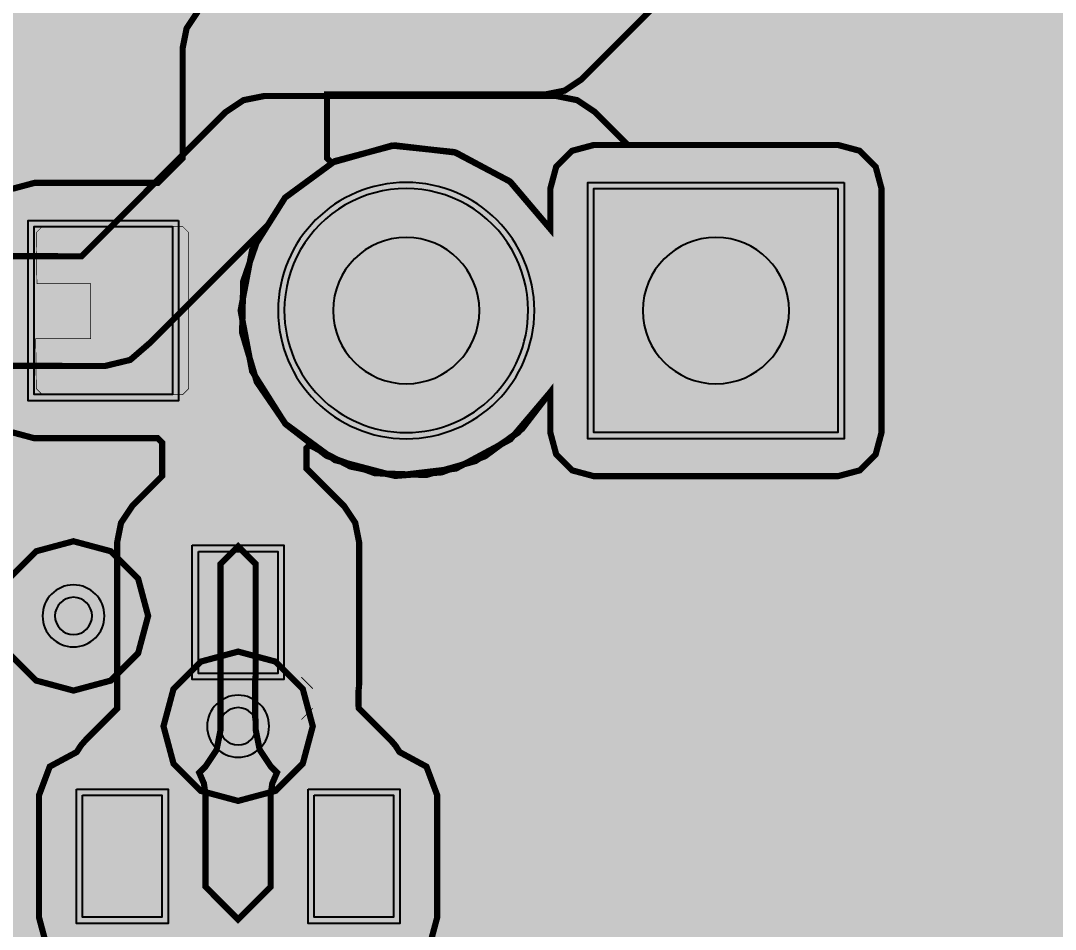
# Model space of a CAD drawing. Header units: millimetres. Extents: x -61 to 56, y -72 to 70.
# Drawn here: x 17.46 to 25.94, y -51.3 to -43.85 of the extents above; entities that cross this region are included whole.
import ezdxf

# ---------------------------------------------------------------- set-up
doc = ezdxf.new("R2010")
doc.units = ezdxf.units.MM
doc.header["$MEASUREMENT"] = 0
for name, color, linetype, true_color in [('02GND', 7, 'Continuous', 0x999966), ('03POWER', 7, 'Continuous', 0x008000), ('Bottom-Layer', 7, 'Continuous', 0x0000ff), ('Bottom-Paste-Mask-Layer', 7, 'Continuous', 0x800000), ('Bottom-Solder-Mask-Layer', 7, 'Continuous', 0xaa00ff), ('Document-Layer', 7, 'Continuous', 0xffffff), ('Hole-Layer', 7, 'Continuous', 0x222222), ('Multi-Layer', 7, 'Continuous', 0xc0c0c0), ('Top-Layer', 7, 'Continuous', 0xff0000), ('Top-Paste-Mask-Layer', 7, 'Continuous', 0x808080), ('Top-Silkscreen-Layer', 7, 'Continuous', 0xffcc00), ('Top-Solder-Mask-Layer', 7, 'Continuous', 0x800080)]:
    doc.layers.add(name, color=color, linetype=linetype, true_color=true_color)

msp = doc.modelspace()

# ---------------------------------------------------------------- hatches: boundary and pattern name
at = {"layer": '02GND'}
for points in [[(-49.64195834391669, 52.15325882651766), (49.64195834391669, 52.15325882651766), (49.641958343916706, -62.14198374396749), (-49.64195834391669, -62.14198374396749)], [(21.80077724155449, -47.22553213106428), (21.848758999406645, -47.404602489205), (21.9798475996952, -47.53569108949355), (22.158917957835918, -47.5836728473457), (24.158917957835918, -47.5836728473457), (24.337988315976634, -47.53569108949355), (24.469076916265195, -47.404602489205), (24.51705867411735, -47.22553213106428), (24.51705867411735, -45.22553213106427), (24.469076916265195, -45.04646177292355), (24.337988315976634, -44.91537317263499), (24.158917957835918, -44.86739141478284), (22.158917957835918, -44.86739141478284), (21.9798475996952, -44.91537317263499), (21.848758999406645, -45.04646177292355), (21.80077724155449, -45.22553213106427), (21.80077724155449, -45.55639624727868), (21.473346470422264, -45.16983831131156), (21.027035465731096, -44.930162624528435), (20.52394098600891, -44.87071607528911), (20.034060266581903, -44.999769662907134), (19.625552067646453, -45.29936772556093), (19.355253515599475, -45.727826172209745), (19.260772161544327, -46.22553213106427), (19.355253515599475, -46.7232380899188), (19.62555206764645, -47.151696536567606), (20.034060266581903, -47.45129459922141), (20.52394098600891, -47.58034818683943), (21.027035465731093, -47.52090163760011), (21.473346470422264, -47.28122595081698), (21.80077724155449, -46.89466801484987)]]:
    msp.add_hatch(color=256, dxfattribs=at).paths.add_polyline_path(points)
at = {"layer": '03POWER'}
for points in [[(48.498956057912125, -56.04159512319025), (48.58111403814797, -56.34791952557415), (48.80553446097866, -56.57201782326688), (49.111976558646546, -56.65373571597832), (49.41818263372846, -56.57113781772896), (49.64195834391669, -56.34639573279148), (49.641958343916706, -62.14198374396749), (44.192197104394225, -62.14198374396749), (44.39271061544224, -61.95662885865687), (44.49267545900355, -61.702524290273935), (44.47220038050033, -61.43023240133561), (45.189120969245266, -61.703607933859004), (45.94976176232751, -61.80428015568837), (46.713115877138364, -61.72682172974153), (47.43803015326418, -61.475408514858486), (48.08542375926282, -61.063594441202774), (48.62039507817628, -60.513580804745615), (49.014103287538546, -59.85501937387557), (49.24532319607639, -59.123413833816876), (49.30158951434908, -58.358205748537536), (49.17986887058742, -57.60064822779664), (48.886723342706745, -56.89158193200168), (48.437956690324455, -56.26923331261023), (47.85776235875703, -55.76715378707081), (47.17741918692714, -55.41241094937951), (46.43360513483187, -55.22412932984521), (45.666419939159496, -55.21245937311911), (44.917223297607244, -55.3780302178825), (44.22640512747952, -55.71191577937058), (43.631208106087335, -56.196115963256034), (43.16371988190714, -56.80452706818566), (42.84914319834193, -57.50434906162825), (42.7044371893899, -58.257853861428494), (42.73740309628848, -59.02441929329403), (42.94626369503581, -59.76271907159533), (43.319759108259646, -60.43295073949053), (43.837753836123234, -60.99898145796292), (-43.36177800355601, -60.99898145796292), (-43.62070140292836, -61.05643758985197), (-43.83101923092808, -61.21802021595908), (-43.95325024242799, -61.453396751879495), (-43.96444900967684, -61.718381886266876), (-43.86251327972212, -61.963232127828505), (-43.66657861315724, -62.14198374396749), (-49.64195834391669, -62.14198374396749), (-49.64195834391669, -56.58191262382526), (-49.43345581523011, -56.797498269466416), (-49.14757138874967, -56.8881656272704), (-48.85293138332117, -56.832150073391965), (-49.16222811200256, -57.541188698626186), (-49.29821191569646, -58.30270602842243), (-49.25343109754075, -59.07497212037024), (-49.0303395753776, -59.81566801693373), (-48.6411624109461, -60.4842047572346), (-48.10722589587972, -61.043947587761096), (-47.45778890473421, -61.464223488781975), (-46.72843955504717, -61.72200200720069), (-45.95914503491617, -61.80315728887398), (-45.19206146445252, -61.70324215302472), (-44.46922380723083, -61.427731790698154), (-43.83024242092482, -60.99172373297273), (-43.31013247250253, -60.41911053019163), (-42.93739516258743, -59.74127047808177), (-42.7324559048482, -58.995348136893135), (-42.706545045710975, -58.22221886838377), (-42.861082459178974, -57.46424893079675), (-43.18759973998821, -56.76297387507325), (-43.668204258790595, -56.1568224625089), (-44.27655964987642, -55.6790108295573), (-44.97932900226311, -55.35572229621123), (-45.73800166956687, -55.204672561576466), (-46.51100359237213, -55.23413891164608), (-47.25597549077851, -55.44250663715039), (-47.93209408578566, -55.81835751706504), (-48.50230915026372, -56.34109551902143), (-48.49979490575768, -56.3091476666853), (-48.498956057912125, -56.27711201422403), (-48.498956057912125, 51.31496316992635), (-19.402619467519298, 51.31496316992635), (-19.629487069922497, 51.14373500071528), (-19.75456549222998, 50.88850298229945), (-19.75088814838538, 50.604294481205976), (-19.61924786426078, 50.35238411907861), (-19.388025946438404, 50.187083121894396), (-19.6577761679802, 49.97715635433686), (-19.772914418966884, 49.65532159406582), (-19.6975412972884, 49.32192494998037), (-19.45515768106508, 49.080917455604144), (-19.683909679216892, 48.85828713656416), (-19.769484338568923, 48.55076687171796), (-19.688612489603983, 48.241976522679515), (-19.463284529677818, 48.0158813080247), (-19.154770869168768, 47.93396026742095), (-18.84696149045146, 48.01848909083615), (-18.62355486999766, 48.24648298889421), (-18.545298974109148, 48.55594663841217), (-18.63347287910289, 48.86273173924409), (-18.86410063745156, 49.083418333067456), (-18.624969617895157, 49.324257714659346), (-18.550889167339907, 49.65546662016338), (-18.664631474695653, 49.97523206507112), (-18.931232372078252, 50.18525876278939), (-18.69805043815655, 50.349440834778), (-18.56455849949009, 50.601451686490805), (-18.559730008311707, 50.88659419953101), (-18.684612953435636, 51.14298026991533), (-18.912102401924443, 51.31496316992635), (48.42554110101114, 51.31496316992635), (48.498956057912125, 51.24154821302537)], [(21.80077724155449, -47.22553213106428), (21.848758999406645, -47.404602489205), (21.9798475996952, -47.53569108949355), (22.158917957835918, -47.5836728473457), (24.158917957835918, -47.5836728473457), (24.337988315976634, -47.53569108949355), (24.469076916265195, -47.404602489205), (24.51705867411735, -47.22553213106428), (24.51705867411735, -45.22553213106427), (24.469076916265195, -45.04646177292355), (24.337988315976634, -44.91537317263499), (24.158917957835918, -44.86739141478284), (22.158917957835918, -44.86739141478284), (21.9798475996952, -44.91537317263499), (21.848758999406645, -45.04646177292355), (21.80077724155449, -45.22553213106427), (21.80077724155449, -45.55639624727868), (21.473346470422264, -45.16983831131156), (21.027035465731096, -44.930162624528435), (20.52394098600891, -44.87071607528911), (20.034060266581903, -44.999769662907134), (19.625552067646453, -45.29936772556093), (19.355253515599475, -45.727826172209745), (19.260772161544327, -46.22553213106427), (19.355253515599475, -46.7232380899188), (19.62555206764645, -47.151696536567606), (20.034060266581903, -47.45129459922141), (20.52394098600891, -47.58034818683943), (21.027035465731093, -47.52090163760011), (21.473346470422264, -47.28122595081698), (21.80077724155449, -46.89466801484987)], [(17.277894335788673, -48.729098298196604), (17.359905709138815, -49.03516891033783), (17.5839649479299, -49.259228149128916), (17.890035560071123, -49.34123952247905), (18.196106172212346, -49.259228149128916), (18.420165411003428, -49.03516891033783), (18.50217678435357, -48.729098298196604), (18.420165411003428, -48.42302768605538), (18.196106172212346, -48.19896844726429), (17.890035560071123, -48.11695707391416), (17.5839649479299, -48.19896844726429), (17.359905709138815, -48.42302768605538)], [(18.628270256540517, -49.63372618745238), (18.710281629890655, -49.93979679959361), (18.93434086868174, -50.163856038384694), (19.240411480822964, -50.24586741173483), (19.546482092964187, -50.163856038384694), (19.770541331755272, -49.93979679959361), (19.85255270510541, -49.63372618745238), (19.770541331755272, -49.32765557531116), (19.546482092964187, -49.10359633652007), (19.240411480822964, -49.021584963169936), (18.93434086868174, -49.10359633652007), (18.710281629890655, -49.32765557531116)]]:
    msp.add_hatch(color=256, dxfattribs=at).paths.add_polyline_path(points)
at = {"layer": 'Bottom-Layer'}
for points in [[(-49.64195834391669, -62.14198374396749), (-49.641958343916684, 52.15325882651766), (49.6419583439167, 52.15325882651766), (49.641958343916706, -62.14198374396749)], [(11.477797988840527, -46.22507158719892), (11.542136245930113, -46.49871517850465), (11.721995055419075, -46.71474997902819), (11.97944582465399, -46.82761860978262), (12.260197382786089, -46.813519354680764), (12.505044892891002, -46.67542546204444), (18.149697318311087, -46.67967221210674), (18.35559142491302, -46.62992862119565), (18.515856700533828, -46.49143006741143), (19.42018111673956, -45.58710565120569), (19.282181821389983, -45.98533161486677), (19.272908222374745, -46.406688617908245), (19.39325335684221, -46.810600455146016), (19.63162812378346, -47.15817087122956), (19.965077301416756, -47.41592922625703), (20.361490109210497, -47.55905368072888), (20.78269243990997, -47.57376151075638), (21.18812298310355, -47.458636368860525), (21.538739233766375, -47.22476467664035), (21.80077724155449, -46.89466801484987), (21.80077724155449, -47.22553213106428), (21.848758999406645, -47.404602489205), (21.9798475996952, -47.53569108949355), (22.158917957835918, -47.5836728473457), (24.158917957835918, -47.5836728473457), (24.337988315976634, -47.53569108949355), (24.469076916265195, -47.404602489205), (24.51705867411735, -47.22553213106428), (24.51705867411735, -45.22553213106427), (24.469076916265195, -45.04646177292355), (24.337988315976634, -44.91537317263499), (24.158917957835918, -44.86739141478284), (22.436580646533, -44.86739141478284), (22.166951740589333, -44.59776250883917), (22.0210971997171, -44.50030562038482), (21.84905003810008, -44.466083312166624), (19.455819151638305, -44.466083312166624), (19.283771990021286, -44.50030562038482), (19.13791744914905, -44.59776250883917), (17.955316041290548, -45.78036391669768), (12.505721376411064, -45.77626391819674), (12.261081933045396, -45.63780176041431), (11.980351907856605, -45.623280075060045), (11.722731596905936, -45.73576119246963), (11.542547923967986, -45.95152511529877)], [(19.618912877825757, -46.22553213106427, 1), (21.618912877825757, -46.22553213106427, 1)], [(24.158917957835918, -45.22553213106427), (24.158917957835918, -47.22553213106428), (22.158917957835918, -47.22553213106428), (22.158917957835918, -45.22553213106427)]]:
    msp.add_hatch(color=256, dxfattribs=at).paths.add_polyline_path(points)
at = {"layer": 'Bottom-Paste-Mask-Layer'}
for points in [[(19.618912877825757, -46.22553213106427, 1), (21.618912877825757, -46.22553213106427, 1)], [(24.158917957835918, -45.22553213106427), (24.158917957835918, -47.22553213106428), (22.158917957835918, -47.22553213106428), (22.158917957835918, -45.22553213106427)]]:
    msp.add_hatch(color=256, dxfattribs=at).paths.add_polyline_path(points)
at = {"layer": 'Bottom-Solder-Mask-Layer'}
for points in [[(19.568112776225554, -46.22553213106427, 1), (21.66971297942596, -46.22553213106427, 1)], [(24.20971805943612, -45.17473202946407), (24.20971805943612, -47.27633223266447), (22.108117856235715, -47.27633223266447), (22.108117856235715, -45.17473202946407)]]:
    msp.add_hatch(color=256, dxfattribs=at).paths.add_polyline_path(points)
at = {"layer": 'Hole-Layer'}
for points in [[(20.018912877825755, -46.22553213106427, 1), (21.21891287782576, -46.22553213106427, 1)], [(22.558917957835916, -46.22553213106427, 1), (23.75891795783592, -46.22553213106427, 1)]]:
    msp.add_hatch(color=256, dxfattribs=at).paths.add_polyline_path(points)
at = {"layer": 'Multi-Layer'}
for points in [[(19.618912877825757, -46.22553213106427, 1), (21.618912877825757, -46.22553213106427, 1)], [(19.618912877825757, -46.22553213106427, 1), (21.618912877825757, -46.22553213106427, 1)], [(19.618912877825757, -46.22553213106427, 1), (21.618912877825757, -46.22553213106427, 1)], [(24.158917957835918, -45.22553213106427), (24.158917957835918, -47.22553213106428), (22.158917957835918, -47.22553213106428), (22.158917957835918, -45.22553213106427)], [(24.158917957835918, -45.22553213106427), (24.158917957835918, -47.22553213106428), (22.158917957835918, -47.22553213106428), (22.158917957835918, -45.22553213106427)], [(24.158917957835918, -45.22553213106427), (24.158917957835918, -47.22553213106428), (22.158917957835918, -47.22553213106428), (22.158917957835918, -45.22553213106427)]]:
    msp.add_hatch(color=256, dxfattribs=at).paths.add_polyline_path(points)
at = {"layer": 'Top-Layer'}
for points in [[(-49.64195834391669, -62.14198374396749), (-49.641958343916684, 52.15325882651766), (49.6419583439167, 52.15325882651766), (49.641958343916706, -62.14198374396749)], [(18.617635255270514, -47.308009976895384), (18.617635255270514, -47.582376609090694), (18.372021239666246, -47.827992311476976), (18.28007114134401, -47.965606125708874), (18.24778257556515, -48.12793243586488), (18.24778257556515, -49.488674141308465), (17.990509425037388, -49.74594557898853), (17.94997947951217, -49.79288673933002), (17.916727381874203, -49.84523601841922), (17.695275318254794, -49.96456629554832), (17.606929133858273, -50.20009906019813), (17.606929133858273, -51.20009906019813), (17.65491089171043, -51.37916941833885), (17.78599949199899, -51.510258018627404), (17.965069850139702, -51.55823977647956), (18.381159093430774, -51.55823977647956), (18.658155956311916, -51.8352366393607), (18.658155956311916, -52.714136442118566), (18.304400307368983, -52.383891290523465), (17.86204186293607, -52.18761616232329), (17.379807823517293, -52.14693139199146), (16.910817814213956, -52.26631853738308), (16.506732587760307, -52.53262672177291), (16.212063427026507, -52.91652124507787), (16.059269084542684, -53.37571489509498), (16.065180346870733, -53.859626019464734), (16.22914606951841, -54.31495025680306), (16.533104902592196, -54.69153218295928), (16.943574806378404, -54.94789009174472), (17.415341205334485, -55.05578533782681), (17.896437518507042, -55.00333291402317), (18.333869444987442, -54.79631062293655), (18.67945245601453, -54.4575226334792), (18.895119475259023, -54.02428752857506), (18.953020066040132, -54.02428752857506), (19.11340519441059, -53.9927974016653), (19.249977139954282, -53.90300251770407), (19.386549085497975, -53.9927974016653), (19.546934213868433, -54.02428752857506), (19.604834804649542, -54.02428752857506), (19.820501823894034, -54.4575226334792), (20.166084834921122, -54.79631062293655), (20.60351676140152, -55.00333291402317), (21.084613074574076, -55.05578533782681), (21.556379473530157, -54.94789009174472), (21.966849377316368, -54.69153218295928), (22.27080821039015, -54.31495025680306), (22.43477393303783, -53.859626019464734), (22.44068519536588, -53.37571489509498), (22.28789085288206, -52.91652124507787), (21.99322169214826, -52.53262672177291), (21.58913646569461, -52.266318537383086), (21.120146456391275, -52.14693139199146), (20.637912416972497, -52.18761616232329), (20.195553972539585, -52.383891290523465), (19.84179832359665, -52.714136442118566), (19.84179832359665, -51.816103189462666), (20.09966258416504, -51.55823977647956), (20.5150063500127, -51.55823977647956), (20.694076708153418, -51.510258018627404), (20.825165308441978, -51.37916941833885), (20.873147066294134, -51.20009906019813), (20.873147066294134, -50.20009906019813), (20.785068301158372, -49.964872966403306), (20.564155026648518, -49.84534678008773), (20.53088138793282, -49.79293775814624), (20.49031453507278, -49.74594657744945), (20.230204281801548, -49.48583632417822), (20.229093408543402, -49.47707453745888), (20.227800355600714, -49.46833777833446), (20.227800355600714, -49.342134662610434), (20.231728349325717, -49.309003822099214), (20.233040386080777, -49.27566675133351), (20.233040386080777, -48.12793243586488), (20.20075130286538, -47.96560487650614), (20.10879980978349, -47.82799039927985), (19.80127762255525, -47.52047002116527), (19.80127762255525, -47.351924472736364), (19.825430477633525, -47.327771617658094), (20.1608505376793, -47.50409581651799), (20.53193048213633, -47.58088458266554), (20.90978195506066, -47.55215995571215), (21.264989440990362, -47.420158131011895), (21.569900245564632, -47.19515537316531), (21.80077724155449, -46.89466801484987), (21.80077724155449, -47.22553213106428), (21.848758999406645, -47.404602489205), (21.9798475996952, -47.53569108949355), (22.158917957835918, -47.5836728473457), (24.158917957835918, -47.5836728473457), (24.337988315976634, -47.53569108949355), (24.469076916265195, -47.404602489205), (24.51705867411735, -47.22553213106428), (24.51705867411735, -45.22553213106427), (24.469076916265195, -45.04646177292355), (24.337988315976634, -44.91537317263499), (24.158917957835918, -44.86739141478284), (22.158917957835918, -44.86739141478284), (21.9798475996952, -44.91537317263499), (21.848758999406645, -45.04646177292355), (21.80077724155449, -45.22553213106427), (21.80077724155449, -45.55639624727868), (21.46737582823295, -45.16503374492322), (21.012390759936455, -44.92563930413156), (20.50102081468586, -44.87251784190467), (20.00654465121113, -45.013281595797615), (19.96879857759716, -44.975535522183634), (19.96879857759716, -44.454160528321054), (21.756713233426467, -44.454160528321054), (21.919040216421056, -44.421871683844), (22.056654387752484, -44.329920834285375), (22.702016338476387, -43.684558883561486), (22.793967188035015, -43.54694471223005), (22.826256032512067, -43.384617729235465), (22.826256032512067, -40.19027686055372), (22.793967069075524, -40.02794959036581), (22.702015898859493, -39.89033526661146), (21.83551856586483, -39.02384047362188), (21.697904546956885, -38.93188994472022), (21.535577851155704, -38.89960121920245), (19.36152908305817, -38.89960121920245), (19.199202100063584, -38.9318900636795), (19.061587928732155, -39.02384091323812), (18.488717722991737, -39.596711118978526), (18.44448027893114, -39.64871985402567), (18.409160290847588, -39.70715236569509), (18.093454910360055, -39.74230260020529), (17.831807557781406, -39.92243058010704), (17.686296672593347, -40.2047991487309), (17.52866535980619, -39.90904128744161), (17.244960657006033, -39.73062608378874), (16.910108966879147, -39.716672987193846), (16.612544609783967, -39.8708670100091), (16.430854322650614, -40.152485515876194), (13.292011684023372, -39.01634039565461), (13.292011684023372, -38.55428498856999), (13.244029926171214, -38.37521463042927), (13.112941325882653, -38.24412603014071), (12.933870967741937, -38.19614427228856), (11.583858267716538, -38.19614427228856), (11.404787909575822, -38.24412603014071), (11.273699309287261, -38.37521463042927), (11.225717551435105, -38.55428498856999), (11.225717551435105, -38.67398727827216), (10.923358055190734, -38.659649965272756), (10.651095878118404, -38.79193802387604), (10.000020320040642, -38.79193802387604), (9.835832011586302, -38.81919498402726), (9.689258013646516, -38.89804170645584), (9.414010919693393, -39.02498546372687), (9.233408284727584, -39.2684158818819), (9.191731513975613, -39.56864700455144), (9.299199206820315, -39.85206608512711), (9.529461689811379, -40.04918246995221), (9.826061612148122, -40.11166579820514), (10.116276550076128, -40.02419597459054), (10.328949594552444, -39.80821945643891), (10.77553439297324, -39.80821945643891), (10.997148953298641, -39.86944195765973), (11.225717551435105, -39.84459031888306), (11.225717551435105, -39.964292608585225), (11.273699309287263, -40.143362966725945), (11.404787909575822, -40.2744515670145), (11.583858267716538, -40.32243332486666), (12.933870967741937, -40.32243332486666), (13.103473535725461, -40.27972840489245), (13.232629074014293, -40.16179796698123), (14.144718244255527, -40.49194056388114), (11.050022860045722, -40.49194056388114), (10.817297483378178, -40.5382325195034), (10.620002435647477, -40.670060855764326), (10.0699998956424, -41.220063395769394), (9.938171559381473, -41.417358443500106), (9.89187960375921, -41.650083820167644), (9.89187960375921, -44.03021939562309), (9.888013903335539, -44.11293508162573), (9.895347119187065, -44.19541569932423), (9.613992808082951, -44.21689884259722), (9.372166581601967, -44.362301215369214), (9.22125292284469, -44.60072697199431), (9.1933187439112, -44.881514178734705), (9.294299643128545, -45.14499972257917), (9.50273867852305, -45.33519683703038), (9.774345649451105, -45.41169145883509), (10.051408106726605, -45.358229616459234), (11.948637613364838, -45.358229616459234), (12.246080875255604, -45.41049513513095), (12.532314469201754, -45.3141908871306), (12.737670597216997, -45.09275683560999), (12.812166624333251, -44.800088900177805), (12.737670597216997, -44.50742096474562), (12.532314469201754, -44.28598691322501), (12.246080875255604, -44.18968266522466), (11.948637613364838, -44.241948183896376), (11.095497290282875, -44.241948183896376), (11.111069543732206, -44.13663646770222), (11.108161036322073, -44.03021939562309), (11.108161036322073, -41.9019839526827), (11.301922992560776, -41.708221996444), (14.948129342156042, -41.708221996444), (15.17060378101606, -41.93069769105115), (15.414738315557273, -42.11519838889613), (15.717672632347721, -42.15847630672549), (16.00370309756402, -42.049716243149334), (16.2013503693129, -41.816097463015616), (16.261222167296783, -41.51600156789688), (16.168356460409576, -41.22442286677953), (16.3991490982982, -41.3079612787067), (16.3991490982982, -41.565341630683264), (16.47444829277306, -41.86954914883069), (16.682957236098808, -42.10350684444927), (16.97652551978617, -42.21318749725021), (17.28736021105449, -42.17326284959859), (17.543681092141963, -41.99295259280624), (17.686296672593347, -41.71389528865798), (17.85139528581806, -42.01754323987506), (18.148483280047355, -42.19417379796698), (18.49411260514442, -42.19417379796698), (18.791200599373713, -42.01754323987506), (18.956299212598427, -41.71389528865798), (19.098914793049815, -41.99295259280624), (19.35523567413728, -42.17326284959859), (19.666070365405606, -42.21318749725021), (19.959638649092962, -42.10350684444928), (20.168147592418716, -41.86954914883069), (20.243446786893575, -41.565341630683264), (20.243446786893575, -40.353352806705615), (20.228636749286878, -40.215159878632676), (20.18487929906555, -40.08324358648718), (21.220999544044563, -40.08324358648718), (21.642613665227334, -40.5048561095329), (21.642613665227334, -40.624813250106136), (21.503425012845824, -40.66362232554415), (21.385339516235334, -40.74690161935953), (21.256022777601856, -40.876218357993004), (21.16407192804322, -41.01383252932443), (21.13178308356617, -41.176159512319025), (21.13178308356617, -41.46616713233427), (21.16407192804322, -41.628494115328856), (21.25602277760185, -41.766108286660284), (21.359718910550406, -41.86980441960885), (21.256022777601842, -41.97350055255741), (21.164071928043217, -42.11111472388884), (21.13178308356617, -42.27344170688342), (21.13178308356617, -42.563449326898656), (21.164071928043217, -42.725776309893234), (21.256022777601842, -42.86339048122466), (21.385339516235316, -42.99270721985815), (21.485822256188694, -43.067126497539576), (21.603636985376788, -43.109015631041025), (21.442134455381492, -43.27051816103633), (19.588620777241555, -43.27051816103633), (19.426294450359595, -43.30280673374327), (19.288680627250606, -43.3947568507403), (18.909396908683174, -43.77403802930266), (18.81744532656068, -43.91165254885361), (18.785156210312422, -44.07398018796038), (18.785156210312422, -44.975535522183634), (18.581806794726177, -45.17888493776988), (17.568773177546355, -45.17888493776989), (17.389702819405638, -45.22686669562204), (17.258614219117078, -45.3579552959106), (17.21063246126492, -45.53702565405132), (17.21063246126492, -46.91403860807722), (17.258614219117078, -47.09310896621794), (17.389702819405638, -47.224197566506504), (17.568773177546355, -47.27217932435866), (18.58180470310032, -47.27217932435866)], [(19.618912877825757, -46.22553213106427, 1), (21.618912877825757, -46.22553213106427, 1)], [(24.158917957835918, -45.22553213106427), (24.158917957835918, -47.22553213106428), (22.158917957835918, -47.22553213106428), (22.158917957835918, -45.22553213106427)], [(18.701310642621284, -45.53702565405132), (18.701310642621284, -46.91403860807722), (17.568773177546355, -46.91403860807722), (17.568773177546355, -45.53702565405132)], [(19.240409769027654, -48.159366555429905), (19.384678689357383, -48.30363462704403), (19.384678689357383, -49.214441410541724), (19.380750695632376, -49.247572251052944), (19.37943865887732, -49.28090932181865), (19.37943865887732, -49.529563119126244), (19.380750695632376, -49.56290018989195), (19.384678689357383, -49.596031030403175), (19.384678689357383, -49.66437388874778), (19.416967533834434, -49.826700871742375), (19.50891838339306, -49.964315043073796), (19.558850281046162, -50.01424694072689), (19.520097159648554, -50.10360458569002), (19.50685293370587, -50.20009906019813), (19.50685293370587, -50.951284832880454), (19.240410412530032, -51.21772647827475), (18.973223266446535, -50.950539332191255), (18.973223266446535, -50.20009906019813), (18.960052401144914, -50.10386718100237), (18.92150854006916, -50.01471328574416), (18.971903579788624, -49.9643185815398), (19.06385515762892, -49.82670406402434), (19.096144272288544, -49.66437642875287), (19.096144272288544, -48.30363304292862)], [(18.91503175006351, -48.20009906019812), (19.56504445008891, -48.20009906019812), (19.56504445008891, -49.20009906019812), (18.91503175006351, -49.20009906019812)], [(17.965069850139706, -50.20009906019813), (18.61508255016511, -50.20009906019813), (18.61508255016511, -51.20009906019813), (17.965069850139706, -51.20009906019813)], [(19.864993649987298, -50.20009906019813), (20.515006350012698, -50.20009906019813), (20.515006350012698, -51.20009906019813), (19.864993649987298, -51.20009906019813)]]:
    msp.add_hatch(color=256, dxfattribs=at).paths.add_polyline_path(points)
at = {"layer": 'Top-Paste-Mask-Layer'}
for points in [[(19.618912877825757, -46.22553213106427, 1), (21.618912877825757, -46.22553213106427, 1)], [(24.158917957835918, -45.22553213106427), (24.158917957835918, -47.22553213106428), (22.158917957835918, -47.22553213106428), (22.158917957835918, -45.22553213106427)], [(18.83506731013462, -45.58552705105411), (18.83506731013462, -46.86551181102363), (18.78505461010922, -46.91552451104903), (17.63504191008382, -46.91552451104903), (17.585054610109218, -46.86551181102363), (17.5800254000508, -46.45547879095759), (18.0300381000762, -46.45547879095759), (18.0300381000762, -46.00549149098299), (17.59003302006604, -46.00549149098299), (17.585054610109218, -45.58552705105411), (17.63504191008382, -45.53551435102871), (18.78505461010922, -45.53551435102871)], [(18.83506731013462, -45.58552705105411), (18.83506731013462, -46.86551181102363), (18.78505461010922, -46.91552451104903), (17.63504191008382, -46.91552451104903), (17.585054610109218, -46.86551181102363), (17.5800254000508, -46.45547879095759), (18.0300381000762, -46.45547879095759), (18.0300381000762, -46.00549149098299), (17.59003302006604, -46.00549149098299), (17.585054610109218, -45.58552705105411), (17.63504191008382, -45.53551435102871), (18.78505461010922, -45.53551435102871)], [(18.91503175006351, -48.20009906019812), (19.56504445008891, -48.20009906019812), (19.56504445008891, -49.20009906019812), (18.91503175006351, -49.20009906019812)], [(17.965069850139706, -50.20009906019813), (18.61508255016511, -50.20009906019813), (18.61508255016511, -51.20009906019813), (17.965069850139706, -51.20009906019813)], [(19.864993649987298, -50.20009906019813), (20.515006350012698, -50.20009906019813), (20.515006350012698, -51.20009906019813), (19.864993649987298, -51.20009906019813)]]:
    msp.add_hatch(color=256, dxfattribs=at).paths.add_polyline_path(points)
at = {"layer": 'Top-Solder-Mask-Layer'}
for points in [[(19.568112776225554, -46.22553213106427, 1), (21.66971297942596, -46.22553213106427, 1)], [(24.20971805943612, -45.17473202946407), (24.20971805943612, -47.27633223266447), (22.108117856235715, -47.27633223266447), (22.108117856235715, -45.17473202946407)], [(18.752110744221486, -45.48622555245111), (18.752110744221486, -46.96483870967743), (17.517973075946152, -46.96483870967743), (17.517973075946152, -45.48622555245111)], [(18.86423164846331, -48.14929895859792), (19.61584455168911, -48.14929895859792), (19.61584455168911, -49.25089916179832), (18.86423164846331, -49.25089916179832)], [(17.914269748539507, -50.149298958597925), (18.66588265176531, -50.149298958597925), (18.66588265176531, -51.25089916179833), (17.914269748539507, -51.25089916179833)], [(19.8141935483871, -50.149298958597925), (20.565806451612897, -50.149298958597925), (20.565806451612897, -51.25089916179833), (19.8141935483871, -51.25089916179833)]]:
    msp.add_hatch(color=256, dxfattribs=at).paths.add_polyline_path(points)

# ---------------------------------------------------------------- linework, layer by layer
at = {"layer": '02GND', "const_width": 0.05080010160020321}
msp.add_lwpolyline([(21.80077724155449, -47.22553213106428), (21.848758999406645, -47.404602489205), (21.9798475996952, -47.53569108949355), (22.158917957835918, -47.5836728473457), (24.158917957835918, -47.5836728473457), (24.337988315976634, -47.53569108949355), (24.469076916265195, -47.404602489205), (24.51705867411735, -47.22553213106428), (24.51705867411735, -45.22553213106427), (24.469076916265195, -45.04646177292355), (24.337988315976634, -44.91537317263499), (24.158917957835918, -44.86739141478284), (22.158917957835918, -44.86739141478284), (21.9798475996952, -44.91537317263499), (21.848758999406645, -45.04646177292355), (21.80077724155449, -45.22553213106427), (21.80077724155449, -45.55639624727868), (21.473346470422264, -45.16983831131156), (21.027035465731096, -44.930162624528435), (20.52394098600891, -44.87071607528911), (20.034060266581903, -44.999769662907134), (19.625552067646453, -45.29936772556093), (19.355253515599475, -45.727826172209745), (19.260772161544327, -46.22553213106427), (19.355253515599475, -46.7232380899188), (19.62555206764645, -47.151696536567606), (20.034060266581903, -47.45129459922141), (20.52394098600891, -47.58034818683943), (21.027035465731093, -47.52090163760011), (21.473346470422264, -47.28122595081698), (21.80077724155449, -46.89466801484987)], close=True, dxfattribs=at)
at = {"layer": '03POWER', "const_width": 0.05080010160020321}
for points in [[(21.80077724155449, -47.22553213106428), (21.848758999406645, -47.404602489205), (21.9798475996952, -47.53569108949355), (22.158917957835918, -47.5836728473457), (24.158917957835918, -47.5836728473457), (24.337988315976634, -47.53569108949355), (24.469076916265195, -47.404602489205), (24.51705867411735, -47.22553213106428), (24.51705867411735, -45.22553213106427), (24.469076916265195, -45.04646177292355), (24.337988315976634, -44.91537317263499), (24.158917957835918, -44.86739141478284), (22.158917957835918, -44.86739141478284), (21.9798475996952, -44.91537317263499), (21.848758999406645, -45.04646177292355), (21.80077724155449, -45.22553213106427), (21.80077724155449, -45.55639624727868), (21.473346470422264, -45.16983831131156), (21.027035465731096, -44.930162624528435), (20.52394098600891, -44.87071607528911), (20.034060266581903, -44.999769662907134), (19.625552067646453, -45.29936772556093), (19.355253515599475, -45.727826172209745), (19.260772161544327, -46.22553213106427), (19.355253515599475, -46.7232380899188), (19.62555206764645, -47.151696536567606), (20.034060266581903, -47.45129459922141), (20.52394098600891, -47.58034818683943), (21.027035465731093, -47.52090163760011), (21.473346470422264, -47.28122595081698), (21.80077724155449, -46.89466801484987)], [(17.277894335788673, -48.729098298196604), (17.359905709138815, -49.03516891033783), (17.5839649479299, -49.259228149128916), (17.890035560071123, -49.34123952247905), (18.196106172212346, -49.259228149128916), (18.420165411003428, -49.03516891033783), (18.50217678435357, -48.729098298196604), (18.420165411003428, -48.42302768605538), (18.196106172212346, -48.19896844726429), (17.890035560071123, -48.11695707391416), (17.5839649479299, -48.19896844726429), (17.359905709138815, -48.42302768605538)], [(18.628270256540517, -49.63372618745238), (18.710281629890655, -49.93979679959361), (18.93434086868174, -50.163856038384694), (19.240411480822964, -50.24586741173483), (19.546482092964187, -50.163856038384694), (19.770541331755272, -49.93979679959361), (19.85255270510541, -49.63372618745238), (19.770541331755272, -49.32765557531116), (19.546482092964187, -49.10359633652007), (19.240411480822964, -49.021584963169936), (18.93434086868174, -49.10359633652007), (18.710281629890655, -49.32765557531116)]]:
    msp.add_lwpolyline(points, close=True, dxfattribs=at)
at = {"layer": 'Bottom-Layer'}
for points, const_width in [([(12.505044892891002, -46.67542546204444), (18.149697318311087, -46.67967221210674), (18.35559142491302, -46.62992862119565), (18.515856700533828, -46.49143006741143), (19.42018111673956, -45.58710565120569), (19.282181821389983, -45.98533161486677), (19.272908222374745, -46.406688617908245), (19.39325335684221, -46.810600455146016), (19.63162812378346, -47.15817087122956), (19.965077301416756, -47.41592922625703), (20.361490109210497, -47.55905368072888), (20.78269243990997, -47.57376151075638), (21.18812298310355, -47.458636368860525), (21.538739233766375, -47.22476467664035), (21.80077724155449, -46.89466801484987), (21.80077724155449, -47.22553213106428), (21.848758999406645, -47.404602489205), (21.9798475996952, -47.53569108949355), (22.158917957835918, -47.5836728473457), (24.158917957835918, -47.5836728473457), (24.337988315976634, -47.53569108949355), (24.469076916265195, -47.404602489205), (24.51705867411735, -47.22553213106428), (24.51705867411735, -45.22553213106427), (24.469076916265195, -45.04646177292355), (24.337988315976634, -44.91537317263499), (24.158917957835918, -44.86739141478284), (22.436580646533, -44.86739141478284), (22.166951740589333, -44.59776250883917), (22.0210971997171, -44.50030562038482), (21.84905003810008, -44.466083312166624), (19.455819151638305, -44.466083312166624), (19.283771990021286, -44.50030562038482), (19.13791744914905, -44.59776250883917), (17.955316041290548, -45.78036391669768), (12.505721376411064, -45.77626391819674)], 0.05080010160020321), ([(18.14595123190247, -46.22553213106427), (19.455819151638305, -44.915664211328426)], 0.18288036576073155), ([(19.455819151638305, -44.915664211328426), (21.84905003810008, -44.915664211328426)], 0.18288036576073155), ([(21.84905003810008, -44.915664211328426), (23.158917957835918, -46.22553213106427)], 0.18288036576073155), ([(12.08993903987808, -46.22553213106427), (18.150035560071125, -46.23009144018288)], 0.18288036576073155)]:
    msp.add_lwpolyline(points, dxfattribs=dict(at, const_width=const_width))
msp.add_lwpolyline([(19.618912877825757, -46.22553212998937, 1), (21.618912877825757, -46.22553213163504), (21.618912877825757, -46.22553213213918, 1), (19.618912877825757, -46.2255321304935)], format="xyb", dxfattribs=at)
msp.add_lwpolyline([(24.158917957835918, -45.22553213106427), (24.158917957835918, -47.22553213106428), (22.158917957835918, -47.22553213106428), (22.158917957835918, -45.22553213106427)], close=True, dxfattribs=at)
at = {"layer": 'Bottom-Paste-Mask-Layer'}
msp.add_lwpolyline([(19.618912877825757, -46.22553212998937, 1), (21.618912877825757, -46.22553213163504), (21.618912877825757, -46.22553213213918, 1), (19.618912877825757, -46.2255321304935)], format="xyb", dxfattribs=at)
msp.add_lwpolyline([(24.158917957835918, -45.22553213106427), (24.158917957835918, -47.22553213106428), (22.158917957835918, -47.22553213106428), (22.158917957835918, -45.22553213106427)], close=True, dxfattribs=at)
at = {"layer": 'Bottom-Solder-Mask-Layer'}
msp.add_lwpolyline([(19.568112776225554, -46.22553213106427, 1), (21.66971297942596, -46.22553213106427, 1)], format="xyb", close=True, dxfattribs=at)
msp.add_lwpolyline([(24.20971805943612, -45.17473202946407), (24.20971805943612, -47.27633223266447), (22.108117856235715, -47.27633223266447), (22.108117856235715, -45.17473202946407)], close=True, dxfattribs=at)
at = {"layer": 'Document-Layer', "const_width": 0.2}
msp.add_lwpolyline([(18.0398856997714, -51.16009398018796, 1), (18.2400381000762, -51.16009398018796, 1)], format="xyb", close=True, dxfattribs=at)
msp.add_lwpolyline([(18.0398856997714, -51.16009398018796, 1), (18.2400381000762, -51.16009398018796, 1)], format="xyb", close=True, dxfattribs=at)
at = {"layer": 'Hole-Layer'}
for points in [[(20.01891287782576, -46.22553213106427, 1), (21.21891287782576, -46.22553213106427, 1)], [(22.558917957835916, -46.22553213106427, 1), (23.75891795783592, -46.22553213106427, 1)], [(17.73753619507239, -48.729098298196604, 1), (18.042534925069855, -48.729098298196604, 1)], [(19.08791211582423, -49.63372618745238, 1), (19.392910845821696, -49.63372618745238, 1)]]:
    msp.add_lwpolyline(points, format="xyb", close=True, dxfattribs=at)
at = {"layer": 'Multi-Layer'}
msp.add_lwpolyline([(19.618912877825757, -46.22553212998937, 1), (21.618912877825757, -46.22553213163504), (21.618912877825757, -46.22553213213918, 1), (19.618912877825757, -46.2255321304935)], format="xyb", dxfattribs=at)
msp.add_lwpolyline([(19.618912877825757, -46.22553212998937, 1), (21.618912877825757, -46.22553213163504), (21.618912877825757, -46.22553213213918, 1), (19.618912877825757, -46.2255321304935)], format="xyb", dxfattribs=at)
msp.add_lwpolyline([(19.618912877825757, -46.22553212998937, 1), (21.618912877825757, -46.22553213163504), (21.618912877825757, -46.22553213213918, 1), (19.618912877825757, -46.2255321304935)], format="xyb", dxfattribs=at)
msp.add_lwpolyline([(24.158917957835918, -45.22553213106427), (24.158917957835918, -47.22553213106428), (22.158917957835918, -47.22553213106428), (22.158917957835918, -45.22553213106427)], close=True, dxfattribs=at)
msp.add_lwpolyline([(24.158917957835918, -45.22553213106427), (24.158917957835918, -47.22553213106428), (22.158917957835918, -47.22553213106428), (22.158917957835918, -45.22553213106427)], close=True, dxfattribs=at)
msp.add_lwpolyline([(24.158917957835918, -45.22553213106427), (24.158917957835918, -47.22553213106428), (22.158917957835918, -47.22553213106428), (22.158917957835918, -45.22553213106427)], close=True, dxfattribs=at)
for points in [[(17.636035052070106, -48.729098298196604, 1), (18.14403606807214, -48.729098298196604, 1)], [(18.986410972821947, -49.63372618745238, 1), (19.49441198882398, -49.63372618745238, 1)]]:
    msp.add_lwpolyline(points, format="xyb", close=True, dxfattribs=at)
at = {"layer": 'Top-Layer'}
for points, const_width in [([(22.40207518415037, -43.384617729235465), (21.756713233426467, -44.02997967995936)], 0.13208026416052834), ([(19.20933705867412, -44.07398018796038), (19.588620777241555, -43.69469900939802)], 0.13208026416052834), ([(20.825165308441978, -51.37916941833885), (20.873147066294134, -51.20009906019813), (20.873147066294134, -50.20009906019813), (20.785068301158372, -49.964872966403306), (20.564155026648518, -49.84534678008773), (20.53088138793282, -49.79293775814624), (20.49031453507278, -49.74594657744945), (20.230204281801548, -49.48583632417822), (20.229093408543402, -49.47707453745888), (20.227800355600714, -49.46833777833446), (20.227800355600714, -49.342134662610434), (20.231728349325717, -49.309003822099214), (20.233040386080777, -49.27566675133351), (20.233040386080777, -48.12793243586488), (20.20075130286538, -47.96560487650614), (20.10879980978349, -47.82799039927985), (19.80127762255525, -47.52047002116527), (19.80127762255525, -47.351924472736364), (19.825430477633525, -47.327771617658094), (20.1608505376793, -47.50409581651799), (20.53193048213633, -47.58088458266554), (20.90978195506066, -47.55215995571215), (21.264989440990362, -47.420158131011895), (21.569900245564632, -47.19515537316531), (21.80077724155449, -46.89466801484987), (21.80077724155449, -47.22553213106428), (21.848758999406645, -47.404602489205), (21.9798475996952, -47.53569108949355), (22.158917957835918, -47.5836728473457), (24.158917957835918, -47.5836728473457), (24.337988315976634, -47.53569108949355), (24.469076916265195, -47.404602489205), (24.51705867411735, -47.22553213106428), (24.51705867411735, -45.22553213106427), (24.469076916265195, -45.04646177292355), (24.337988315976634, -44.91537317263499), (24.158917957835918, -44.86739141478284), (22.158917957835918, -44.86739141478284), (21.9798475996952, -44.91537317263499), (21.848758999406645, -45.04646177292355), (21.80077724155449, -45.22553213106427), (21.80077724155449, -45.55639624727868), (21.46737582823295, -45.16503374492322), (21.012390759936455, -44.92563930413156), (20.50102081468586, -44.87251784190467), (20.00654465121113, -45.013281595797615), (19.96879857759716, -44.975535522183634), (19.96879857759716, -44.454160528321054), (21.756713233426467, -44.454160528321054), (21.919040216421056, -44.421871683844), (22.056654387752484, -44.329920834285375), (22.702016338476387, -43.684558883561486)], 0.05080010160020321), ([(18.909396908683174, -43.77403802930266), (18.81744532656068, -43.91165254885361), (18.785156210312422, -44.07398018796038), (18.785156210312422, -44.975535522183634), (18.581806794726177, -45.17888493776988), (17.568773177546355, -45.17888493776989), (17.389702819405638, -45.22686669562204)], 0.05080010160020321), ([(19.20933705867412, -45.151236982473975), (19.20933705867412, -44.07398018796038)], 0.13208026416052834), ([(19.727498094996193, -44.02997967995936), (19.54461772923546, -44.2128600457201)], 0.13208026416052834), ([(21.756713233426467, -44.02997967995936), (19.727498094996193, -44.02997967995936)], 0.13208026416052834), ([(19.54461772923546, -44.2128600457201), (19.54461772923546, -45.151236982473975)], 0.13208026416052834), ([(18.135041910083824, -46.22553213106427), (19.20933705867412, -45.151236982473975)], 0.13208026416052834), ([(20.618912877825757, -46.22553213106427), (19.54461772923546, -45.151236982473975)], 0.13208026416052834), ([(19.04181610363221, -47.132308864617734), (18.135041910083824, -46.22553213106427)], 0.13208026416052834), ([(19.377096774193554, -47.17622301244603), (20.32778765557531, -46.22553213106427)], 0.13208026416052834), ([(20.32778765557531, -46.22553213106427), (20.618912877825757, -46.22553213106427)], 0.13208026416052834), ([(19.04181610363221, -47.75807721615444), (19.04181610363221, -47.132308864617734)], 0.13208026416052834), ([(19.377096774193554, -47.69617221234443), (19.377096774193554, -47.17622301244603)], 0.13208026416052834), ([(17.389702819405638, -47.224197566506504), (17.568773177546355, -47.27217932435866), (18.58180470310032, -47.27217932435866), (18.617635255270514, -47.308009976895384), (18.617635255270514, -47.582376609090694), (18.372021239666246, -47.827992311476976), (18.28007114134401, -47.965606125708874), (18.24778257556515, -48.12793243586488), (18.24778257556515, -49.488674141308465), (17.990509425037388, -49.74594557898853), (17.94997947951217, -49.79288673933002), (17.916727381874203, -49.84523601841922), (17.695275318254794, -49.96456629554832), (17.606929133858273, -50.20009906019813), (17.606929133858273, -51.20009906019813), (17.65491089171043, -51.37916941833885)], 0.05080010160020321), ([(19.80885953771908, -48.12793243586488), (19.377096774193554, -47.69617221234443)], 0.13208026416052834), ([(18.671963423926847, -48.12793243586488), (19.04181610363221, -47.75807721615444)], 0.13208026416052834), ([(18.671963423926847, -48.12793243586488), (18.671963423926847, -49.66437642875287)], 0.13208026416052834), ([(19.80885953771908, -49.27566675133351), (19.80885953771908, -48.12793243586488)], 0.13208026416052834), ([(19.240411480822964, -48.728768097536204), (19.240411480822964, -49.63372618745238)], 0.38100076200152405), ([(19.803619507239016, -49.28090932181865), (19.80885953771908, -49.27566675133351)], 0.13208026416052834), ([(19.803619507239016, -49.529563119126244), (19.803619507239016, -49.28090932181865)], 0.13208026416052834), ([(19.80885953771908, -49.53480568961138), (19.803619507239016, -49.529563119126244)], 0.13208026416052834), ([(19.80885953771908, -49.66437388874778), (19.80885953771908, -49.53480568961138)], 0.13208026416052834), ([(18.671963423926847, -49.66437642875287), (18.290449580899164, -50.045887731775466)], 0.13208026416052834), ([(20.190373380746763, -50.045887731775466), (19.80885953771908, -49.66437388874778)], 0.13208026416052834), ([(18.290449580899164, -50.045887731775466), (18.290449580899164, -50.867647955295915)], 0.13208026416052834), ([(20.190373380746763, -50.045887731775466), (20.190373380746763, -50.867647955295915)], 0.13208026416052834), ([(19.082336804673613, -51.65953517907037), (18.290449580899164, -50.867647955295915)], 0.13208026416052834), ([(19.41761747523495, -51.640401320802646), (20.190373380746763, -50.867647955295915)], 0.13208026416052834)]:
    msp.add_lwpolyline(points, dxfattribs=dict(at, const_width=const_width))
msp.add_lwpolyline([(19.618912877825757, -46.22553212998937, 1), (21.618912877825757, -46.22553213163504), (21.618912877825757, -46.22553213213918, 1), (19.618912877825757, -46.2255321304935)], format="xyb", dxfattribs=at)
for points in [[(24.158917957835918, -45.22553213106427), (24.158917957835918, -47.22553213106428), (22.158917957835918, -47.22553213106428), (22.158917957835918, -45.22553213106427)], [(18.701310642621284, -45.53702565405132), (18.701310642621284, -46.91403860807722), (17.568773177546355, -46.91403860807722), (17.568773177546355, -45.53702565405132)], [(18.91503175006351, -48.20009906019812), (19.56504445008891, -48.20009906019812), (19.56504445008891, -49.20009906019812), (18.91503175006351, -49.20009906019812)], [(17.965069850139706, -50.20009906019813), (18.61508255016511, -50.20009906019813), (18.61508255016511, -51.20009906019813), (17.965069850139706, -51.20009906019813)], [(19.864993649987298, -50.20009906019813), (20.515006350012698, -50.20009906019813), (20.515006350012698, -51.20009906019813), (19.864993649987298, -51.20009906019813)]]:
    msp.add_lwpolyline(points, close=True, dxfattribs=at)
at = {"layer": 'Top-Layer', "const_width": 0.05080010160020321}
msp.add_lwpolyline([(19.240409769027654, -48.159366555429905), (19.384678689357383, -48.30363462704403), (19.384678689357383, -49.214441410541724), (19.380750695632376, -49.247572251052944), (19.37943865887732, -49.28090932181865), (19.37943865887732, -49.529563119126244), (19.380750695632376, -49.56290018989195), (19.384678689357383, -49.596031030403175), (19.384678689357383, -49.66437388874778), (19.416967533834434, -49.826700871742375), (19.50891838339306, -49.964315043073796), (19.558850281046162, -50.01424694072689), (19.520097159648554, -50.10360458569002), (19.50685293370587, -50.20009906019813), (19.50685293370587, -50.951284832880454), (19.240410412530032, -51.21772647827475), (18.973223266446535, -50.950539332191255), (18.973223266446535, -50.20009906019813), (18.960052401144914, -50.10386718100237), (18.92150854006916, -50.01471328574416), (18.971903579788624, -49.9643185815398), (19.06385515762892, -49.82670406402434), (19.096144272288544, -49.66437642875287), (19.096144272288544, -48.30363304292862)], close=True, dxfattribs=at)
at = {"layer": 'Top-Paste-Mask-Layer'}
msp.add_lwpolyline([(19.618912877825757, -46.22553212998937, 1), (21.618912877825757, -46.22553213163504), (21.618912877825757, -46.22553213213918, 1), (19.618912877825757, -46.2255321304935)], format="xyb", dxfattribs=at)
for points in [[(24.158917957835918, -45.22553213106427), (24.158917957835918, -47.22553213106428), (22.158917957835918, -47.22553213106428), (22.158917957835918, -45.22553213106427)], [(18.91503175006351, -48.20009906019812), (19.56504445008891, -48.20009906019812), (19.56504445008891, -49.20009906019812), (18.91503175006351, -49.20009906019812)], [(17.965069850139706, -50.20009906019813), (18.61508255016511, -50.20009906019813), (18.61508255016511, -51.20009906019813), (17.965069850139706, -51.20009906019813)], [(19.864993649987298, -50.20009906019813), (20.515006350012698, -50.20009906019813), (20.515006350012698, -51.20009906019813), (19.864993649987298, -51.20009906019813)]]:
    msp.add_lwpolyline(points, close=True, dxfattribs=at)
at = {"layer": 'Top-Paste-Mask-Layer', "const_width": 0.005080010160020321}
msp.add_lwpolyline([(18.83506731013462, -45.58552705105411), (18.83506731013462, -46.86551181102363), (18.78505461010922, -46.91552451104903), (17.63504191008382, -46.91552451104903), (17.585054610109218, -46.86551181102363), (17.5800254000508, -46.45547879095759), (18.0300381000762, -46.45547879095759), (18.0300381000762, -46.00549149098299), (17.59003302006604, -46.00549149098299), (17.585054610109218, -45.58552705105411), (17.63504191008382, -45.53551435102871), (18.78505461010922, -45.53551435102871)], close=True, dxfattribs=at)
msp.add_lwpolyline([(18.83506731013462, -45.58552705105411), (18.83506731013462, -46.86551181102363), (18.78505461010922, -46.91552451104903), (17.63504191008382, -46.91552451104903), (17.585054610109218, -46.86551181102363), (17.5800254000508, -46.45547879095759), (18.0300381000762, -46.45547879095759), (18.0300381000762, -46.00549149098299), (17.59003302006604, -46.00549149098299), (17.585054610109218, -45.58552705105411), (17.63504191008382, -45.53551435102871), (18.78505461010922, -45.53551435102871)], close=True, dxfattribs=at)
at = {"layer": 'Top-Silkscreen-Layer'}
for points, const_width in [([(19.348910337820676, -47.49553467106935), (19.348910337820676, -44.95552959105919)], 0.20320040640081283), ([(19.348910337820676, -44.95552959105919), (24.428920497841, -44.95552959105919)], 0.20320040640081283), ([(19.348910337820676, -47.49553467106935), (19.348910337820676, -44.95552959105919)], 0.20320040640081283), ([(19.348910337820676, -44.95552959105919), (24.428920497841, -44.95552959105919)], 0.20320040640081283), ([(24.428920497841, -44.95552959105919), (24.428920497841, -47.49553467106935)], 0.20320040640081283), ([(24.428920497841, -44.95552959105919), (24.428920497841, -47.49553467106935)], 0.20320040640081283), ([(17.611242062484123, -45.3084378968758), (18.896179832359664, -45.3084378968758)], 0.15240030480060962), ([(17.611242062484123, -45.3084378968758), (18.896179832359664, -45.3084378968758)], 0.15240030480060962), ([(18.896179832359664, -45.3084378968758), (18.896179832359664, -47.14262636525274)], 0.15240030480060962), ([(18.896179832359664, -45.3084378968758), (18.896179832359664, -47.14262636525274)], 0.15240030480060962), ([(18.896179832359664, -47.14262636525274), (17.611242062484123, -47.14262636525274)], 0.15240030480060962), ([(18.896179832359664, -47.14262636525274), (17.611242062484123, -47.14262636525274)], 0.15240030480060962), ([(19.348910337820676, -47.49553467106935), (22.523916687833378, -47.49553467106935)], 0.20299974599949203), ([(19.348910337820676, -47.49553467106935), (22.523916687833378, -47.49553467106935)], 0.20299974599949203), ([(24.428920497841, -47.49553467106935), (22.523916687833378, -47.49553467106935)], 0.20320040640081283), ([(24.428920497841, -47.49553467106935), (22.523916687833378, -47.49553467106935)], 0.20320040640081283), ([(17.713825247650497, -50.42631191262383), (17.713825247650497, -48.973886207772416)], 0.15240030480060962), ([(17.713825247650497, -48.973886207772416), (18.745448310896624, -48.973886207772416)], 0.15240030480060962), ([(17.713825247650497, -50.42631191262383), (17.713825247650497, -48.973886207772416)], 0.15240030480060962), ([(17.713825247650497, -48.973886207772416), (18.745448310896624, -48.973886207772416)], 0.15240030480060962), ([(20.76625095250191, -48.973886207772416), (19.73462788925578, -48.973886207772416)], 0.15240030480060962), ([(20.76625095250191, -48.973886207772416), (19.73462788925578, -48.973886207772416)], 0.15240030480060962), ([(20.76625095250191, -50.42631191262383), (20.76625095250191, -48.973886207772416)], 0.15240030480060962), ([(20.76625095250191, -50.42631191262383), (20.76625095250191, -48.973886207772416)], 0.15240030480060962), ([(19.695435610871225, -50.42631191262383), (18.78464058928118, -50.42631191262383)], 0.15240030480060962), ([(19.695435610871225, -50.42631191262383), (18.78464058928118, -50.42631191262383)], 0.15240030480060962)]:
    msp.add_lwpolyline(points, dxfattribs=dict(at, const_width=const_width))
at = {"layer": 'Top-Solder-Mask-Layer'}
msp.add_lwpolyline([(19.568112776225554, -46.22553213106427, 1), (21.66971297942596, -46.22553213106427, 1)], format="xyb", close=True, dxfattribs=at)
for points in [[(24.20971805943612, -45.17473202946407), (24.20971805943612, -47.27633223266447), (22.108117856235715, -47.27633223266447), (22.108117856235715, -45.17473202946407)], [(18.752110744221486, -45.48622555245111), (18.752110744221486, -46.96483870967743), (17.517973075946152, -46.96483870967743), (17.517973075946152, -45.48622555245111)], [(18.86423164846331, -48.14929895859792), (19.61584455168911, -48.14929895859792), (19.61584455168911, -49.25089916179832), (18.86423164846331, -49.25089916179832)], [(17.914269748539507, -50.149298958597925), (18.66588265176531, -50.149298958597925), (18.66588265176531, -51.25089916179833), (17.914269748539507, -51.25089916179833)], [(19.8141935483871, -50.149298958597925), (20.565806451612897, -50.149298958597925), (20.565806451612897, -51.25089916179833), (19.8141935483871, -51.25089916179833)]]:
    msp.add_lwpolyline(points, close=True, dxfattribs=at)

doc.saveas('drawing.dxf')
